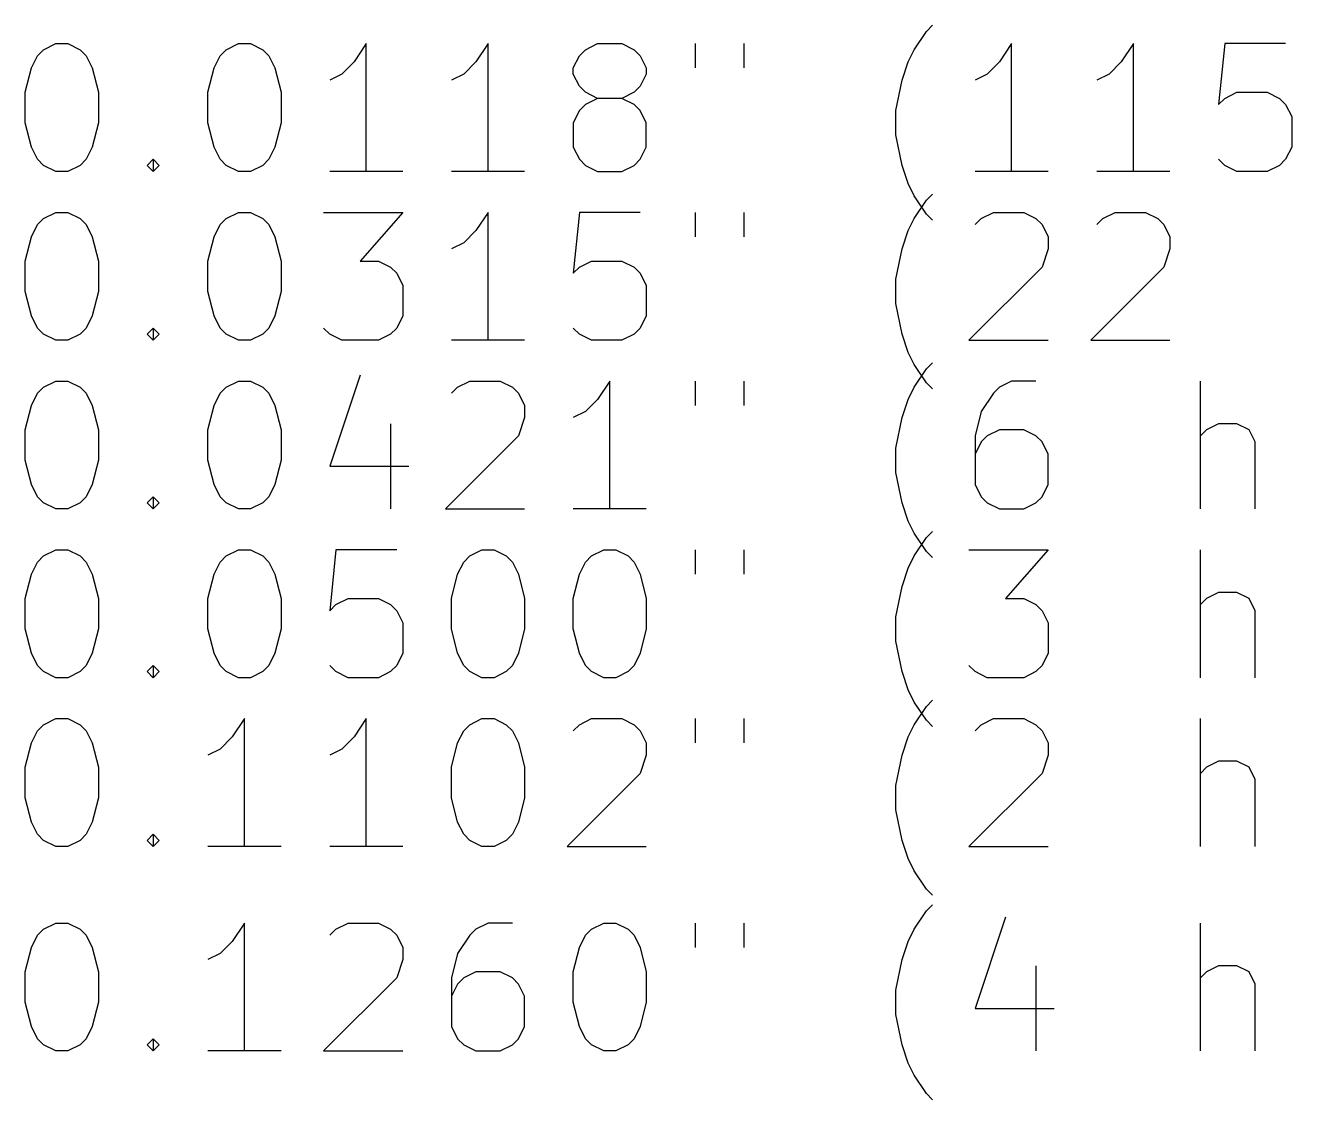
# Model space of a CAD drawing. Header units: millimetres. Extents: x 59.2 to 145.9, y -109.4 to -45.6.
# Drawn here: x 82.74 to 102.54, y -109.36 to -92.55 of the extents above; entities that cross this region are included whole.
import ezdxf

# ---------------------------------------------------------------- set-up
doc = ezdxf.new("R2010")
doc.units = ezdxf.units.MM
doc.layers.add('BLACK', color=250, linetype='CONTINUOUS')

msp = doc.modelspace()

# ---------------------------------------------------------------- linework, layer by layer
at = {"layer": 'BLACK', "linetype": 'CONTINUOUS'}
for p, q in [((96.639914, -92.935076), (96.83039, -92.649361)), ((96.83039, -92.649361), (96.925629, -92.554123)), ((83.020865, -92.935076), (83.211341, -92.839838)), ((83.211341, -92.839838), (83.401818, -92.839838)), ((83.401818, -92.839838), (83.592294, -92.935076)), ((85.878008, -92.935076), (86.068484, -92.839838)), ((86.068484, -92.839838), (86.258961, -92.839838)), ((86.258961, -92.839838), (86.449437, -92.935076)), ((88.068484, -92.839838), (87.878008, -93.125552)), ((88.068484, -94.839838), (88.068484, -92.839838)), ((89.973246, -92.839838), (89.78277, -93.125552)), ((89.973246, -94.839838), (89.973246, -92.839838)), ((91.497056, -92.935076), (91.687532, -92.839838)), ((91.687532, -92.839838), (92.068485, -92.839838)), ((92.068485, -92.839838), (92.258961, -92.935076)), ((93.211342, -92.839838), (93.211342, -93.22079)), ((93.973247, -92.839838), (93.973247, -93.22079)), ((98.163723, -92.839838), (97.973247, -93.125552)), ((98.163723, -94.839838), (98.163723, -92.839838)), ((100.068485, -92.839838), (99.878009, -93.125552)), ((100.068485, -94.839838), (100.068485, -92.839838)), ((101.497057, -92.839838), (101.401819, -93.792219)), ((102.449438, -92.839838), (101.497057, -92.839838)), ((82.830389, -93.22079), (82.925627, -93.030314)), ((82.925627, -93.030314), (83.020865, -92.935076)), ((83.592294, -92.935076), (83.687532, -93.030314)), ((83.687532, -93.030314), (83.78277, -93.22079)), ((85.687532, -93.22079), (85.78277, -93.030314)), ((85.78277, -93.030314), (85.878008, -92.935076)), ((86.449437, -92.935076), (86.544675, -93.030314)), ((86.544675, -93.030314), (86.639913, -93.22079)), ((91.30658, -93.22079), (91.401818, -93.030314)), ((91.401818, -93.030314), (91.497056, -92.935076)), ((92.258961, -92.935076), (92.354199, -93.030314)), ((92.354199, -93.030314), (92.449437, -93.22079)), ((96.544676, -93.125552), (96.639914, -92.935076)), ((82.735151, -93.601742), (82.830389, -93.22079)), ((83.78277, -93.22079), (83.878008, -93.601742)), ((85.592294, -93.601742), (85.687532, -93.22079)), ((86.639913, -93.22079), (86.735151, -93.601742)), ((87.878008, -93.125552), (87.687532, -93.316028)), ((89.78277, -93.125552), (89.592294, -93.316028)), ((91.30658, -93.316028), (91.30658, -93.22079)), ((92.449437, -93.22079), (92.449437, -93.316028)), ((96.449438, -93.411266), (96.544676, -93.125552)), ((97.973247, -93.125552), (97.782771, -93.316028)), ((99.878009, -93.125552), (99.687533, -93.316028)), ((87.687532, -93.316028), (87.497056, -93.411266)), ((89.592294, -93.316028), (89.401818, -93.411266)), ((91.401818, -93.506504), (91.30658, -93.316028)), ((92.449437, -93.316028), (92.354199, -93.506504)), ((96.3542, -93.887457), (96.449438, -93.411266)), ((97.782771, -93.316028), (97.592295, -93.411266)), ((99.687533, -93.316028), (99.497057, -93.411266)), ((82.735151, -94.077933), (82.735151, -93.601742)), ((83.878008, -93.601742), (83.878008, -94.077933)), ((85.592294, -94.077933), (85.592294, -93.601742)), ((86.735151, -93.601742), (86.735151, -94.077933)), ((91.497056, -93.601742), (91.401818, -93.506504)), ((91.687532, -93.69698), (91.497056, -93.601742)), ((91.687532, -93.69698), (91.497056, -93.792219)), ((92.068485, -93.69698), (91.687532, -93.69698)), ((92.258961, -93.601742), (92.068485, -93.69698)), ((92.258961, -93.792219), (92.068485, -93.69698)), ((92.354199, -93.506504), (92.258961, -93.601742)), ((101.401819, -93.792219), (101.497057, -93.69698)), ((101.497057, -93.69698), (101.687533, -93.601742)), ((101.687533, -93.601742), (102.163724, -93.601742)), ((102.163724, -93.601742), (102.3542, -93.69698)), ((102.3542, -93.69698), (102.449438, -93.792219)), ((91.401818, -93.887457), (91.30658, -94.077933)), ((91.497056, -93.792219), (91.401818, -93.887457)), ((92.354199, -93.887457), (92.258961, -93.792219)), ((92.449437, -94.077933), (92.354199, -93.887457)), ((96.3542, -94.268409), (96.3542, -93.887457)), ((102.449438, -93.792219), (102.544676, -93.982695)), ((82.830389, -94.458885), (82.735151, -94.077933)), ((83.878008, -94.077933), (83.78277, -94.458885)), ((85.687532, -94.458885), (85.592294, -94.077933)), ((86.735151, -94.077933), (86.639913, -94.458885)), ((91.30658, -94.077933), (91.30658, -94.458885)), ((92.449437, -94.458885), (92.449437, -94.077933)), ((102.544676, -93.982695), (102.544676, -94.458885)), ((96.449438, -94.7446), (96.3542, -94.268409)), ((82.925627, -94.649361), (82.830389, -94.458885)), ((83.78277, -94.458885), (83.687532, -94.649361)), ((85.78277, -94.649361), (85.687532, -94.458885)), ((86.639913, -94.458885), (86.544675, -94.649361)), ((91.30658, -94.458885), (91.401818, -94.649361)), ((92.354199, -94.649361), (92.449437, -94.458885)), ((102.544676, -94.458885), (102.449438, -94.649361)), ((83.020865, -94.7446), (82.925627, -94.649361)), ((83.687532, -94.649361), (83.592294, -94.7446)), ((84.639913, -94.7446), (84.735151, -94.649361)), ((84.735151, -94.649361), (84.830389, -94.7446)), ((84.735151, -94.649361), (84.735151, -94.839838)), ((85.878008, -94.7446), (85.78277, -94.649361)), ((86.544675, -94.649361), (86.449437, -94.7446)), ((91.401818, -94.649361), (91.497056, -94.7446)), ((92.258961, -94.7446), (92.354199, -94.649361)), ((101.497057, -94.7446), (101.401819, -94.649361)), ((102.449438, -94.649361), (102.3542, -94.7446)), ((83.211341, -94.839838), (83.020865, -94.7446)), ((83.401818, -94.839838), (83.211341, -94.839838)), ((83.592294, -94.7446), (83.401818, -94.839838)), ((84.735151, -94.839838), (84.639913, -94.7446)), ((84.830389, -94.7446), (84.735151, -94.839838)), ((86.068484, -94.839838), (85.878008, -94.7446)), ((86.258961, -94.839838), (86.068484, -94.839838)), ((86.449437, -94.7446), (86.258961, -94.839838)), ((88.639913, -94.839838), (87.497056, -94.839838)), ((90.544675, -94.839838), (89.401818, -94.839838)), ((91.497056, -94.7446), (91.687532, -94.839838)), ((91.687532, -94.839838), (92.068485, -94.839838)), ((92.068485, -94.839838), (92.258961, -94.7446)), ((96.544676, -95.030314), (96.449438, -94.7446)), ((98.735152, -94.839838), (97.592295, -94.839838)), ((100.639914, -94.839838), (99.497057, -94.839838)), ((101.687533, -94.839838), (101.497057, -94.7446)), ((102.163724, -94.839838), (101.687533, -94.839838)), ((102.3542, -94.7446), (102.163724, -94.839838)), ((96.639914, -95.22079), (96.544676, -95.030314)), ((96.83039, -95.506504), (96.639914, -95.22079)), ((96.83039, -95.289361), (96.925629, -95.194123)), ((83.020865, -95.575076), (83.211341, -95.479838)), ((83.211341, -95.479838), (83.401818, -95.479838)), ((83.401818, -95.479838), (83.592294, -95.575076)), ((85.878008, -95.575076), (86.068484, -95.479838)), ((86.068484, -95.479838), (86.258961, -95.479838)), ((86.258961, -95.479838), (86.449437, -95.575076)), ((87.401818, -95.479838), (88.639913, -95.479838)), ((88.639913, -95.479838), (87.973246, -96.241742)), ((89.973246, -95.479838), (89.78277, -95.765552)), ((89.973246, -97.479838), (89.973246, -95.479838)), ((91.401818, -95.479838), (91.30658, -96.432219)), ((92.354199, -95.479838), (91.401818, -95.479838)), ((93.211342, -95.479838), (93.211342, -95.86079)), ((93.973247, -95.479838), (93.973247, -95.86079)), ((96.639914, -95.575076), (96.83039, -95.289361)), ((97.687533, -95.575076), (97.878009, -95.479838)), ((97.878009, -95.479838), (98.3542, -95.479838)), ((98.3542, -95.479838), (98.544676, -95.575076)), ((99.592295, -95.575076), (99.782771, -95.479838)), ((99.782771, -95.479838), (100.258962, -95.479838)), ((100.258962, -95.479838), (100.449438, -95.575076)), ((82.830389, -95.86079), (82.925627, -95.670314)), ((82.925627, -95.670314), (83.020865, -95.575076)), ((83.592294, -95.575076), (83.687532, -95.670314)), ((83.687532, -95.670314), (83.78277, -95.86079)), ((85.687532, -95.86079), (85.78277, -95.670314)), ((85.78277, -95.670314), (85.878008, -95.575076)), ((86.449437, -95.575076), (86.544675, -95.670314)), ((86.544675, -95.670314), (86.639913, -95.86079)), ((96.544676, -95.765552), (96.639914, -95.575076)), ((96.925629, -95.601742), (96.83039, -95.506504)), ((97.592295, -95.670314), (97.687533, -95.575076)), ((98.544676, -95.575076), (98.639914, -95.670314)), ((98.639914, -95.670314), (98.735152, -95.86079)), ((99.497057, -95.670314), (99.592295, -95.575076)), ((100.449438, -95.575076), (100.544676, -95.670314)), ((100.544676, -95.670314), (100.639914, -95.86079)), ((82.735151, -96.241742), (82.830389, -95.86079)), ((83.78277, -95.86079), (83.878008, -96.241742)), ((85.592294, -96.241742), (85.687532, -95.86079)), ((86.639913, -95.86079), (86.735151, -96.241742)), ((89.78277, -95.765552), (89.592294, -95.956028)), ((96.449438, -96.051266), (96.544676, -95.765552)), ((98.735152, -95.86079), (98.735152, -96.051266)), ((100.639914, -95.86079), (100.639914, -96.051266)), ((89.592294, -95.956028), (89.401818, -96.051266)), ((96.3542, -96.527457), (96.449438, -96.051266)), ((98.735152, -96.051266), (98.639914, -96.33698)), ((100.639914, -96.051266), (100.544676, -96.33698)), ((82.735151, -96.717933), (82.735151, -96.241742)), ((83.878008, -96.241742), (83.878008, -96.717933)), ((85.592294, -96.717933), (85.592294, -96.241742)), ((86.735151, -96.241742), (86.735151, -96.717933)), ((87.973246, -96.241742), (88.258961, -96.241742)), ((88.258961, -96.241742), (88.449437, -96.33698)), ((91.401818, -96.33698), (91.592294, -96.241742)), ((91.592294, -96.241742), (92.068485, -96.241742)), ((92.068485, -96.241742), (92.258961, -96.33698)), ((88.449437, -96.33698), (88.544675, -96.432219)), ((88.544675, -96.432219), (88.639913, -96.622695)), ((91.30658, -96.432219), (91.401818, -96.33698)), ((92.258961, -96.33698), (92.354199, -96.432219)), ((92.354199, -96.432219), (92.449437, -96.622695)), ((98.639914, -96.33698), (97.497057, -97.479838)), ((100.544676, -96.33698), (99.401819, -97.479838)), ((88.639913, -96.622695), (88.639913, -97.098885)), ((92.449437, -96.622695), (92.449437, -97.098885)), ((96.3542, -96.908409), (96.3542, -96.527457)), ((82.830389, -97.098885), (82.735151, -96.717933)), ((83.878008, -96.717933), (83.78277, -97.098885)), ((85.687532, -97.098885), (85.592294, -96.717933)), ((86.735151, -96.717933), (86.639913, -97.098885)), ((96.449438, -97.3846), (96.3542, -96.908409)), ((82.925627, -97.289361), (82.830389, -97.098885)), ((83.78277, -97.098885), (83.687532, -97.289361)), ((85.78277, -97.289361), (85.687532, -97.098885)), ((86.639913, -97.098885), (86.544675, -97.289361)), ((88.639913, -97.098885), (88.544675, -97.289361)), ((92.449437, -97.098885), (92.354199, -97.289361)), ((83.020865, -97.3846), (82.925627, -97.289361)), ((83.211341, -97.479838), (83.020865, -97.3846)), ((83.592294, -97.3846), (83.401818, -97.479838)), ((83.687532, -97.289361), (83.592294, -97.3846)), ((84.639913, -97.3846), (84.735151, -97.289361)), ((84.735151, -97.479838), (84.639913, -97.3846)), ((84.735151, -97.289361), (84.830389, -97.3846)), ((84.735151, -97.289361), (84.735151, -97.479838)), ((84.830389, -97.3846), (84.735151, -97.479838)), ((85.878008, -97.3846), (85.78277, -97.289361)), ((86.068484, -97.479838), (85.878008, -97.3846)), ((86.449437, -97.3846), (86.258961, -97.479838)), ((86.544675, -97.289361), (86.449437, -97.3846)), ((87.497056, -97.3846), (87.401818, -97.289361)), ((87.687532, -97.479838), (87.497056, -97.3846)), ((88.449437, -97.3846), (88.258961, -97.479838)), ((88.544675, -97.289361), (88.449437, -97.3846)), ((91.401818, -97.3846), (91.30658, -97.289361)), ((91.592294, -97.479838), (91.401818, -97.3846)), ((92.258961, -97.3846), (92.068485, -97.479838)), ((92.354199, -97.289361), (92.258961, -97.3846)), ((96.544676, -97.670314), (96.449438, -97.3846)), ((83.401818, -97.479838), (83.211341, -97.479838)), ((86.258961, -97.479838), (86.068484, -97.479838)), ((88.258961, -97.479838), (87.687532, -97.479838)), ((90.544675, -97.479838), (89.401818, -97.479838)), ((92.068485, -97.479838), (91.592294, -97.479838)), ((97.497057, -97.479838), (98.735152, -97.479838)), ((99.401819, -97.479838), (100.639914, -97.479838)), ((96.639914, -97.86079), (96.544676, -97.670314)), ((96.83039, -97.929361), (96.925629, -97.834123)), ((87.973246, -98.0246), (87.497056, -99.453171)), ((96.83039, -98.146504), (96.639914, -97.86079)), ((96.639914, -98.215076), (96.83039, -97.929361)), ((82.925627, -98.310314), (83.020865, -98.215076)), ((83.020865, -98.215076), (83.211341, -98.119838)), ((83.211341, -98.119838), (83.401818, -98.119838)), ((83.401818, -98.119838), (83.592294, -98.215076)), ((83.592294, -98.215076), (83.687532, -98.310314)), ((85.78277, -98.310314), (85.878008, -98.215076)), ((85.878008, -98.215076), (86.068484, -98.119838)), ((86.068484, -98.119838), (86.258961, -98.119838)), ((86.258961, -98.119838), (86.449437, -98.215076)), ((86.449437, -98.215076), (86.544675, -98.310314)), ((89.401818, -98.310314), (89.497056, -98.215076)), ((89.497056, -98.215076), (89.687532, -98.119838)), ((89.687532, -98.119838), (90.163723, -98.119838)), ((90.163723, -98.119838), (90.354199, -98.215076)), ((90.354199, -98.215076), (90.449437, -98.310314)), ((91.878008, -98.119838), (91.687532, -98.405552)), ((91.878008, -100.119838), (91.878008, -98.119838)), ((93.211342, -98.119838), (93.211342, -98.50079)), ((93.973247, -98.119838), (93.973247, -98.50079)), ((96.544676, -98.405552), (96.639914, -98.215076)), ((96.925629, -98.241742), (96.83039, -98.146504)), ((97.973247, -98.215076), (97.878009, -98.310314)), ((98.163723, -98.119838), (97.973247, -98.215076)), ((98.544676, -98.119838), (98.163723, -98.119838)), ((101.116105, -100.119838), (101.116105, -98.119838)), ((82.830389, -98.50079), (82.925627, -98.310314)), ((83.687532, -98.310314), (83.78277, -98.50079)), ((85.687532, -98.50079), (85.78277, -98.310314)), ((86.544675, -98.310314), (86.639913, -98.50079)), ((90.449437, -98.310314), (90.544675, -98.50079)), ((91.687532, -98.405552), (91.497056, -98.596028)), ((96.449438, -98.691266), (96.544676, -98.405552)), ((97.878009, -98.310314), (97.687533, -98.596028)), ((82.735151, -98.881742), (82.830389, -98.50079)), ((83.78277, -98.50079), (83.878008, -98.881742)), ((85.592294, -98.881742), (85.687532, -98.50079)), ((86.639913, -98.50079), (86.735151, -98.881742)), ((90.544675, -98.50079), (90.544675, -98.691266)), ((91.497056, -98.596028), (91.30658, -98.691266)), ((97.687533, -98.596028), (97.592295, -98.97698)), ((88.449437, -98.786504), (88.449437, -100.119838)), ((90.544675, -98.691266), (90.449437, -98.97698)), ((96.3542, -99.167457), (96.449438, -98.691266)), ((101.401819, -98.786504), (101.211343, -98.881742)), ((101.687534, -98.786504), (101.401819, -98.786504)), ((101.87801, -98.881742), (101.687534, -98.786504)), ((82.735151, -99.357933), (82.735151, -98.881742)), ((83.878008, -98.881742), (83.878008, -99.357933)), ((85.592294, -99.357933), (85.592294, -98.881742)), ((86.735151, -98.881742), (86.735151, -99.357933)), ((90.449437, -98.97698), (89.30658, -100.119838)), ((97.592295, -98.97698), (97.592295, -99.738885)), ((97.782771, -98.97698), (97.687533, -99.072219)), ((97.973247, -98.881742), (97.782771, -98.97698)), ((98.3542, -98.881742), (97.973247, -98.881742)), ((98.544676, -98.97698), (98.3542, -98.881742)), ((98.639914, -99.072219), (98.544676, -98.97698)), ((101.211343, -98.881742), (101.116105, -98.97698)), ((101.973248, -99.072219), (101.87801, -98.881742)), ((96.3542, -99.548409), (96.3542, -99.167457)), ((97.687533, -99.072219), (97.592295, -99.262695)), ((98.735152, -99.262695), (98.639914, -99.072219)), ((101.973248, -100.119838), (101.973248, -99.072219)), ((82.830389, -99.738885), (82.735151, -99.357933)), ((83.878008, -99.357933), (83.78277, -99.738885)), ((85.687532, -99.738885), (85.592294, -99.357933)), ((86.735151, -99.357933), (86.639913, -99.738885)), ((98.735152, -99.738885), (98.735152, -99.262695)), ((87.497056, -99.453171), (88.735151, -99.453171)), ((96.449438, -100.0246), (96.3542, -99.548409)), ((82.925627, -99.929361), (82.830389, -99.738885)), ((83.78277, -99.738885), (83.687532, -99.929361)), ((85.78277, -99.929361), (85.687532, -99.738885)), ((86.639913, -99.738885), (86.544675, -99.929361)), ((97.592295, -99.738885), (97.687533, -99.929361)), ((98.639914, -99.929361), (98.735152, -99.738885)), ((83.020865, -100.0246), (82.925627, -99.929361)), ((83.211341, -100.119838), (83.020865, -100.0246)), ((83.592294, -100.0246), (83.401818, -100.119838)), ((83.687532, -99.929361), (83.592294, -100.0246)), ((84.639913, -100.0246), (84.735151, -99.929361)), ((84.735151, -100.119838), (84.639913, -100.0246)), ((84.735151, -99.929361), (84.830389, -100.0246)), ((84.735151, -99.929361), (84.735151, -100.119838)), ((84.830389, -100.0246), (84.735151, -100.119838)), ((85.878008, -100.0246), (85.78277, -99.929361)), ((86.068484, -100.119838), (85.878008, -100.0246)), ((86.449437, -100.0246), (86.258961, -100.119838)), ((86.544675, -99.929361), (86.449437, -100.0246)), ((96.544676, -100.310314), (96.449438, -100.0246)), ((97.687533, -99.929361), (97.782771, -100.0246)), ((97.782771, -100.0246), (97.973247, -100.119838)), ((98.3542, -100.119838), (98.544676, -100.0246)), ((98.544676, -100.0246), (98.639914, -99.929361)), ((83.401818, -100.119838), (83.211341, -100.119838)), ((86.258961, -100.119838), (86.068484, -100.119838)), ((89.30658, -100.119838), (90.544675, -100.119838)), ((92.449437, -100.119838), (91.30658, -100.119838)), ((97.973247, -100.119838), (98.3542, -100.119838)), ((96.639914, -100.50079), (96.544676, -100.310314)), ((96.83039, -100.786504), (96.639914, -100.50079)), ((96.639914, -100.855076), (96.83039, -100.569361)), ((96.83039, -100.569361), (96.925629, -100.474123)), ((83.020865, -100.855076), (83.211341, -100.759838)), ((83.211341, -100.759838), (83.401818, -100.759838)), ((83.401818, -100.759838), (83.592294, -100.855076)), ((85.878008, -100.855076), (86.068484, -100.759838)), ((86.068484, -100.759838), (86.258961, -100.759838)), ((86.258961, -100.759838), (86.449437, -100.855076)), ((87.592294, -100.759838), (87.497056, -101.712219)), ((88.544675, -100.759838), (87.592294, -100.759838)), ((89.687532, -100.855076), (89.878008, -100.759838)), ((89.878008, -100.759838), (90.068485, -100.759838)), ((90.068485, -100.759838), (90.258961, -100.855076)), ((91.592294, -100.855076), (91.78277, -100.759838)), ((91.78277, -100.759838), (91.973247, -100.759838)), ((91.973247, -100.759838), (92.163723, -100.855076)), ((93.211342, -100.759838), (93.211342, -101.14079)), ((93.973247, -100.759838), (93.973247, -101.14079)), ((96.925629, -100.881742), (96.83039, -100.786504)), ((97.497057, -100.759838), (98.735152, -100.759838)), ((98.735152, -100.759838), (98.068485, -101.521742)), ((101.116105, -102.759838), (101.116105, -100.759838)), ((82.830389, -101.14079), (82.925627, -100.950314)), ((82.925627, -100.950314), (83.020865, -100.855076)), ((83.592294, -100.855076), (83.687532, -100.950314)), ((83.687532, -100.950314), (83.78277, -101.14079)), ((85.687532, -101.14079), (85.78277, -100.950314)), ((85.78277, -100.950314), (85.878008, -100.855076)), ((86.449437, -100.855076), (86.544675, -100.950314)), ((86.544675, -100.950314), (86.639913, -101.14079)), ((89.497056, -101.14079), (89.592294, -100.950314)), ((89.592294, -100.950314), (89.687532, -100.855076)), ((90.258961, -100.855076), (90.354199, -100.950314)), ((90.354199, -100.950314), (90.449437, -101.14079)), ((91.401818, -101.14079), (91.497056, -100.950314)), ((91.497056, -100.950314), (91.592294, -100.855076)), ((92.163723, -100.855076), (92.258961, -100.950314)), ((92.258961, -100.950314), (92.354199, -101.14079)), ((96.544676, -101.045552), (96.639914, -100.855076)), ((82.735151, -101.521742), (82.830389, -101.14079)), ((83.78277, -101.14079), (83.878008, -101.521742)), ((85.592294, -101.521742), (85.687532, -101.14079)), ((86.639913, -101.14079), (86.735151, -101.521742)), ((89.401818, -101.521742), (89.497056, -101.14079)), ((90.449437, -101.14079), (90.544675, -101.521742)), ((91.30658, -101.521742), (91.401818, -101.14079)), ((92.354199, -101.14079), (92.449437, -101.521742)), ((96.449438, -101.331266), (96.544676, -101.045552)), ((96.3542, -101.807457), (96.449438, -101.331266)), ((82.735151, -101.997933), (82.735151, -101.521742)), ((83.878008, -101.521742), (83.878008, -101.997933)), ((85.592294, -101.997933), (85.592294, -101.521742)), ((86.735151, -101.521742), (86.735151, -101.997933)), ((87.497056, -101.712219), (87.592294, -101.61698)), ((87.592294, -101.61698), (87.78277, -101.521742)), ((87.78277, -101.521742), (88.258961, -101.521742)), ((88.258961, -101.521742), (88.449437, -101.61698)), ((88.449437, -101.61698), (88.544675, -101.712219)), ((89.401818, -101.997933), (89.401818, -101.521742)), ((90.544675, -101.521742), (90.544675, -101.997933)), ((91.30658, -101.997933), (91.30658, -101.521742)), ((92.449437, -101.521742), (92.449437, -101.997933)), ((98.068485, -101.521742), (98.3542, -101.521742)), ((98.3542, -101.521742), (98.544676, -101.61698)), ((98.544676, -101.61698), (98.639914, -101.712219)), ((101.211343, -101.521742), (101.116105, -101.61698)), ((101.401819, -101.426504), (101.211343, -101.521742)), ((101.687534, -101.426504), (101.401819, -101.426504)), ((101.87801, -101.521742), (101.687534, -101.426504)), ((101.973248, -101.712219), (101.87801, -101.521742)), ((88.544675, -101.712219), (88.639913, -101.902695)), ((96.3542, -102.188409), (96.3542, -101.807457)), ((98.639914, -101.712219), (98.735152, -101.902695)), ((101.973248, -102.759838), (101.973248, -101.712219)), ((82.830389, -102.378885), (82.735151, -101.997933)), ((83.878008, -101.997933), (83.78277, -102.378885)), ((85.687532, -102.378885), (85.592294, -101.997933)), ((86.735151, -101.997933), (86.639913, -102.378885)), ((88.639913, -101.902695), (88.639913, -102.378885)), ((89.497056, -102.378885), (89.401818, -101.997933)), ((90.544675, -101.997933), (90.449437, -102.378885)), ((91.401818, -102.378885), (91.30658, -101.997933)), ((92.449437, -101.997933), (92.354199, -102.378885)), ((98.735152, -101.902695), (98.735152, -102.378885)), ((96.449438, -102.6646), (96.3542, -102.188409)), ((82.925627, -102.569361), (82.830389, -102.378885)), ((83.78277, -102.378885), (83.687532, -102.569361)), ((85.78277, -102.569361), (85.687532, -102.378885)), ((86.639913, -102.378885), (86.544675, -102.569361)), ((88.639913, -102.378885), (88.544675, -102.569361)), ((89.592294, -102.569361), (89.497056, -102.378885)), ((90.449437, -102.378885), (90.354199, -102.569361)), ((91.497056, -102.569361), (91.401818, -102.378885)), ((92.354199, -102.378885), (92.258961, -102.569361)), ((98.735152, -102.378885), (98.639914, -102.569361)), ((83.020865, -102.6646), (82.925627, -102.569361)), ((83.687532, -102.569361), (83.592294, -102.6646)), ((84.639913, -102.6646), (84.735151, -102.569361)), ((84.735151, -102.569361), (84.830389, -102.6646)), ((84.735151, -102.569361), (84.735151, -102.759838)), ((85.878008, -102.6646), (85.78277, -102.569361)), ((86.544675, -102.569361), (86.449437, -102.6646)), ((87.592294, -102.6646), (87.497056, -102.569361)), ((88.544675, -102.569361), (88.449437, -102.6646)), ((89.687532, -102.6646), (89.592294, -102.569361)), ((90.354199, -102.569361), (90.258961, -102.6646)), ((91.592294, -102.6646), (91.497056, -102.569361)), ((92.258961, -102.569361), (92.163723, -102.6646)), ((97.592295, -102.6646), (97.497057, -102.569361)), ((98.639914, -102.569361), (98.544676, -102.6646)), ((83.211341, -102.759838), (83.020865, -102.6646)), ((83.401818, -102.759838), (83.211341, -102.759838)), ((83.592294, -102.6646), (83.401818, -102.759838)), ((84.735151, -102.759838), (84.639913, -102.6646)), ((84.830389, -102.6646), (84.735151, -102.759838)), ((86.068484, -102.759838), (85.878008, -102.6646)), ((86.258961, -102.759838), (86.068484, -102.759838)), ((86.449437, -102.6646), (86.258961, -102.759838)), ((87.78277, -102.759838), (87.592294, -102.6646)), ((88.258961, -102.759838), (87.78277, -102.759838)), ((88.449437, -102.6646), (88.258961, -102.759838)), ((89.878008, -102.759838), (89.687532, -102.6646)), ((90.068485, -102.759838), (89.878008, -102.759838)), ((90.258961, -102.6646), (90.068485, -102.759838)), ((91.78277, -102.759838), (91.592294, -102.6646)), ((91.973247, -102.759838), (91.78277, -102.759838)), ((92.163723, -102.6646), (91.973247, -102.759838)), ((96.544676, -102.950314), (96.449438, -102.6646)), ((97.782771, -102.759838), (97.592295, -102.6646)), ((98.3542, -102.759838), (97.782771, -102.759838)), ((98.544676, -102.6646), (98.3542, -102.759838)), ((96.639914, -103.14079), (96.544676, -102.950314)), ((96.83039, -103.426504), (96.639914, -103.14079)), ((96.83039, -103.209361), (96.925629, -103.114123)), ((83.020865, -103.495076), (83.211341, -103.399838)), ((83.211341, -103.399838), (83.401818, -103.399838)), ((83.401818, -103.399838), (83.592294, -103.495076)), ((86.163722, -103.399838), (85.973246, -103.685552)), ((86.163722, -105.399838), (86.163722, -103.399838)), ((88.068484, -103.399838), (87.878008, -103.685552)), ((88.068484, -105.399838), (88.068484, -103.399838)), ((89.687532, -103.495076), (89.878008, -103.399838)), ((89.878008, -103.399838), (90.068485, -103.399838)), ((90.068485, -103.399838), (90.258961, -103.495076)), ((91.401818, -103.495076), (91.592294, -103.399838)), ((91.592294, -103.399838), (92.068485, -103.399838)), ((92.068485, -103.399838), (92.258961, -103.495076)), ((93.211342, -103.399838), (93.211342, -103.78079)), ((93.973247, -103.399838), (93.973247, -103.78079)), ((96.639914, -103.495076), (96.83039, -103.209361)), ((97.687533, -103.495076), (97.878009, -103.399838)), ((97.878009, -103.399838), (98.3542, -103.399838)), ((98.3542, -103.399838), (98.544676, -103.495076)), ((101.116105, -105.399838), (101.116105, -103.399838)), ((82.830389, -103.78079), (82.925627, -103.590314)), ((82.925627, -103.590314), (83.020865, -103.495076)), ((83.592294, -103.495076), (83.687532, -103.590314)), ((83.687532, -103.590314), (83.78277, -103.78079)), ((89.497056, -103.78079), (89.592294, -103.590314)), ((89.592294, -103.590314), (89.687532, -103.495076)), ((90.258961, -103.495076), (90.354199, -103.590314)), ((90.354199, -103.590314), (90.449437, -103.78079)), ((91.30658, -103.590314), (91.401818, -103.495076)), ((92.258961, -103.495076), (92.354199, -103.590314)), ((92.354199, -103.590314), (92.449437, -103.78079)), ((96.544676, -103.685552), (96.639914, -103.495076)), ((96.925629, -103.521742), (96.83039, -103.426504)), ((97.592295, -103.590314), (97.687533, -103.495076)), ((98.544676, -103.495076), (98.639914, -103.590314)), ((98.639914, -103.590314), (98.735152, -103.78079)), ((82.735151, -104.161742), (82.830389, -103.78079)), ((83.78277, -103.78079), (83.878008, -104.161742)), ((85.973246, -103.685552), (85.78277, -103.876028)), ((87.878008, -103.685552), (87.687532, -103.876028)), ((89.401818, -104.161742), (89.497056, -103.78079)), ((90.449437, -103.78079), (90.544675, -104.161742)), ((92.449437, -103.78079), (92.449437, -103.971266)), ((96.449438, -103.971266), (96.544676, -103.685552)), ((98.735152, -103.78079), (98.735152, -103.971266)), ((85.78277, -103.876028), (85.592294, -103.971266)), ((87.687532, -103.876028), (87.497056, -103.971266)), ((92.449437, -103.971266), (92.354199, -104.25698)), ((96.3542, -104.447457), (96.449438, -103.971266)), ((98.735152, -103.971266), (98.639914, -104.25698)), ((82.735151, -104.637933), (82.735151, -104.161742)), ((83.878008, -104.161742), (83.878008, -104.637933)), ((89.401818, -104.637933), (89.401818, -104.161742)), ((90.544675, -104.161742), (90.544675, -104.637933)), ((101.211343, -104.161742), (101.116105, -104.25698)), ((101.401819, -104.066504), (101.211343, -104.161742)), ((101.687534, -104.066504), (101.401819, -104.066504)), ((101.87801, -104.161742), (101.687534, -104.066504)), ((101.973248, -104.352219), (101.87801, -104.161742)), ((92.354199, -104.25698), (91.211342, -105.399838)), ((98.639914, -104.25698), (97.497057, -105.399838)), ((101.973248, -105.399838), (101.973248, -104.352219)), ((96.3542, -104.828409), (96.3542, -104.447457)), ((82.830389, -105.018885), (82.735151, -104.637933)), ((83.878008, -104.637933), (83.78277, -105.018885)), ((89.497056, -105.018885), (89.401818, -104.637933)), ((90.544675, -104.637933), (90.449437, -105.018885)), ((96.449438, -105.3046), (96.3542, -104.828409)), ((82.925627, -105.209361), (82.830389, -105.018885)), ((83.78277, -105.018885), (83.687532, -105.209361)), ((89.592294, -105.209361), (89.497056, -105.018885)), ((90.449437, -105.018885), (90.354199, -105.209361)), ((83.020865, -105.3046), (82.925627, -105.209361)), ((83.211341, -105.399838), (83.020865, -105.3046)), ((83.592294, -105.3046), (83.401818, -105.399838)), ((83.687532, -105.209361), (83.592294, -105.3046)), ((84.639913, -105.3046), (84.735151, -105.209361)), ((84.735151, -105.399838), (84.639913, -105.3046)), ((84.735151, -105.209361), (84.830389, -105.3046)), ((84.735151, -105.209361), (84.735151, -105.399838)), ((84.830389, -105.3046), (84.735151, -105.399838)), ((89.687532, -105.3046), (89.592294, -105.209361)), ((89.878008, -105.399838), (89.687532, -105.3046)), ((90.258961, -105.3046), (90.068485, -105.399838)), ((90.354199, -105.209361), (90.258961, -105.3046)), ((96.544676, -105.590314), (96.449438, -105.3046)), ((83.401818, -105.399838), (83.211341, -105.399838)), ((86.735151, -105.399838), (85.592294, -105.399838)), ((88.639913, -105.399838), (87.497056, -105.399838)), ((90.068485, -105.399838), (89.878008, -105.399838)), ((91.211342, -105.399838), (92.449437, -105.399838)), ((97.497057, -105.399838), (98.735152, -105.399838)), ((96.639914, -105.78079), (96.544676, -105.590314)), ((96.83039, -106.066504), (96.639914, -105.78079)), ((96.925629, -106.161742), (96.83039, -106.066504)), ((96.83039, -106.409361), (96.925629, -106.314123)), ((96.639914, -106.695076), (96.83039, -106.409361)), ((98.068485, -106.5046), (97.592295, -107.933171)), ((82.925627, -106.790314), (83.020865, -106.695076)), ((83.020865, -106.695076), (83.211341, -106.599838)), ((83.211341, -106.599838), (83.401818, -106.599838)), ((83.401818, -106.599838), (83.592294, -106.695076)), ((83.592294, -106.695076), (83.687532, -106.790314)), ((86.163722, -106.599838), (85.973246, -106.885552)), ((86.163722, -108.599838), (86.163722, -106.599838)), ((87.497056, -106.790314), (87.592294, -106.695076)), ((87.592294, -106.695076), (87.78277, -106.599838)), ((87.78277, -106.599838), (88.258961, -106.599838)), ((88.258961, -106.599838), (88.449437, -106.695076)), ((88.449437, -106.695076), (88.544675, -106.790314)), ((89.78277, -106.695076), (89.687532, -106.790314)), ((89.973246, -106.599838), (89.78277, -106.695076)), ((90.354199, -106.599838), (89.973246, -106.599838)), ((91.497056, -106.790314), (91.592294, -106.695076)), ((91.592294, -106.695076), (91.78277, -106.599838)), ((91.78277, -106.599838), (91.973247, -106.599838)), ((91.973247, -106.599838), (92.163723, -106.695076)), ((92.163723, -106.695076), (92.258961, -106.790314)), ((93.211342, -106.599838), (93.211342, -106.98079)), ((93.973247, -106.599838), (93.973247, -106.98079)), ((96.544676, -106.885552), (96.639914, -106.695076)), ((101.116105, -108.599838), (101.116105, -106.599838)), ((82.830389, -106.98079), (82.925627, -106.790314)), ((83.687532, -106.790314), (83.78277, -106.98079)), ((85.973246, -106.885552), (85.78277, -107.076028)), ((88.544675, -106.790314), (88.639913, -106.98079)), ((89.687532, -106.790314), (89.497056, -107.076028)), ((91.401818, -106.98079), (91.497056, -106.790314)), ((92.258961, -106.790314), (92.354199, -106.98079)), ((96.449438, -107.171266), (96.544676, -106.885552)), ((82.735151, -107.361742), (82.830389, -106.98079)), ((83.78277, -106.98079), (83.878008, -107.361742)), ((85.78277, -107.076028), (85.592294, -107.171266)), ((88.639913, -106.98079), (88.639913, -107.171266)), ((89.497056, -107.076028), (89.401818, -107.45698)), ((91.30658, -107.361742), (91.401818, -106.98079)), ((92.354199, -106.98079), (92.449437, -107.361742)), ((82.735151, -107.837933), (82.735151, -107.361742)), ((83.878008, -107.361742), (83.878008, -107.837933)), ((88.639913, -107.171266), (88.544675, -107.45698)), ((89.78277, -107.361742), (89.592294, -107.45698)), ((90.163723, -107.361742), (89.78277, -107.361742)), ((90.354199, -107.45698), (90.163723, -107.361742)), ((91.30658, -107.837933), (91.30658, -107.361742)), ((92.449437, -107.361742), (92.449437, -107.837933)), ((96.3542, -107.647457), (96.449438, -107.171266)), ((98.544676, -107.266504), (98.544676, -108.599838)), ((101.211343, -107.361742), (101.116105, -107.45698)), ((101.401819, -107.266504), (101.211343, -107.361742)), ((101.687534, -107.266504), (101.401819, -107.266504)), ((101.87801, -107.361742), (101.687534, -107.266504)), ((101.973248, -107.552219), (101.87801, -107.361742)), ((88.544675, -107.45698), (87.401818, -108.599838)), ((89.401818, -107.45698), (89.401818, -108.218885)), ((89.497056, -107.552219), (89.401818, -107.742695)), ((89.592294, -107.45698), (89.497056, -107.552219)), ((90.449437, -107.552219), (90.354199, -107.45698)), ((90.544675, -107.742695), (90.449437, -107.552219)), ((101.973248, -108.599838), (101.973248, -107.552219)), ((90.544675, -108.218885), (90.544675, -107.742695)), ((96.3542, -108.028409), (96.3542, -107.647457)), ((82.830389, -108.218885), (82.735151, -107.837933)), ((83.878008, -107.837933), (83.78277, -108.218885)), ((91.401818, -108.218885), (91.30658, -107.837933)), ((92.449437, -107.837933), (92.354199, -108.218885)), ((97.592295, -107.933171), (98.83039, -107.933171)), ((96.449438, -108.5046), (96.3542, -108.028409)), ((82.925627, -108.409361), (82.830389, -108.218885)), ((83.78277, -108.218885), (83.687532, -108.409361)), ((89.401818, -108.218885), (89.497056, -108.409361)), ((90.449437, -108.409361), (90.544675, -108.218885)), ((91.497056, -108.409361), (91.401818, -108.218885)), ((92.354199, -108.218885), (92.258961, -108.409361)), ((83.020865, -108.5046), (82.925627, -108.409361)), ((83.211341, -108.599838), (83.020865, -108.5046)), ((83.592294, -108.5046), (83.401818, -108.599838)), ((83.687532, -108.409361), (83.592294, -108.5046)), ((84.639913, -108.5046), (84.735151, -108.409361)), ((84.735151, -108.599838), (84.639913, -108.5046)), ((84.735151, -108.409361), (84.830389, -108.5046)), ((84.735151, -108.409361), (84.735151, -108.599838)), ((84.830389, -108.5046), (84.735151, -108.599838)), ((89.497056, -108.409361), (89.592294, -108.5046)), ((89.592294, -108.5046), (89.78277, -108.599838)), ((90.163723, -108.599838), (90.354199, -108.5046)), ((90.354199, -108.5046), (90.449437, -108.409361)), ((91.592294, -108.5046), (91.497056, -108.409361)), ((91.78277, -108.599838), (91.592294, -108.5046)), ((92.163723, -108.5046), (91.973247, -108.599838)), ((92.258961, -108.409361), (92.163723, -108.5046)), ((96.544676, -108.790314), (96.449438, -108.5046)), ((83.401818, -108.599838), (83.211341, -108.599838)), ((86.735151, -108.599838), (85.592294, -108.599838)), ((87.401818, -108.599838), (88.639913, -108.599838)), ((89.78277, -108.599838), (90.163723, -108.599838)), ((91.973247, -108.599838), (91.78277, -108.599838)), ((96.639914, -108.98079), (96.544676, -108.790314)), ((96.83039, -109.266504), (96.639914, -108.98079)), ((96.925629, -109.361742), (96.83039, -109.266504))]:
    msp.add_line(p, q, dxfattribs=at)

doc.saveas('drawing.dxf')
